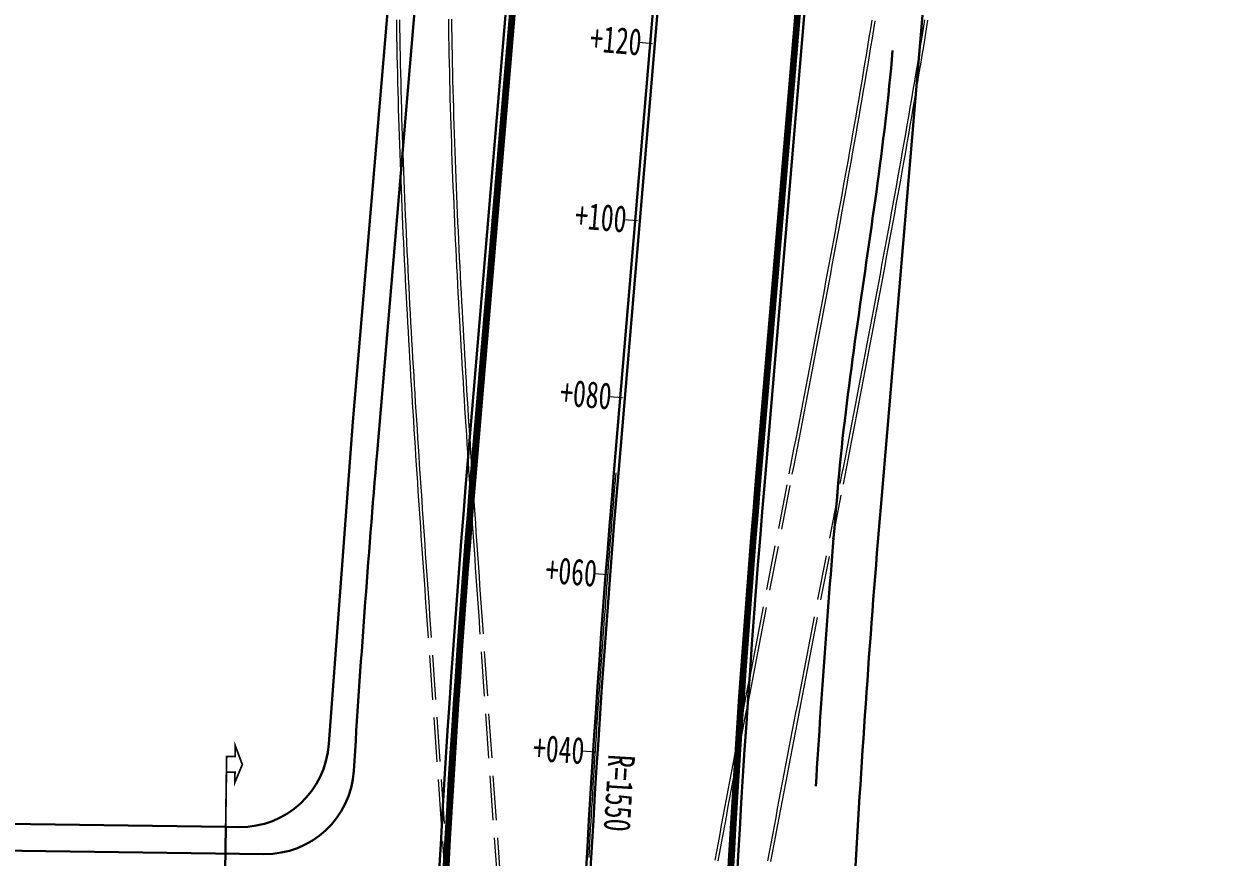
# Model space of a CAD drawing. Extents: x 0 to 531375, y 0 to 4335249.
# Drawn here: x 497911.5 to 498045.6, y 4326601.9 to 4326695.7 of the extents above; entities that cross this region are included whole.
import ezdxf

# ---------------------------------------------------------------- set-up
doc = ezdxf.new("R2010")
doc.units = 0
doc.linetypes.add('DASH', pattern=[0.35, 0.25, -0.1])
doc.linetypes.add('DASHED2', pattern=[9.524999999999999, 6.349999999999999, -3.174999999999999])
doc.layers.get('0').update_dxf_attribs({"lineweight": 15})
for name, color, linetype, lineweight in [('0-挡土墙标注', 150, 'Continuous', 15), ('1_道路中线', 7, 'Continuous', 15), ('ZHUCIBX', 7, 'Continuous', 15), ('地铁', 4, 'Continuous', 15), ('工程界面', 7, 'Continuous', 15), ('道路偏置线', 3, 'Continuous', 30)]:
    doc.layers.add(name, color=color, linetype=linetype, lineweight=lineweight)
doc.styles.add('EICAD', font='仿宋_GB2312.TTF', dxfattribs={"width": 0.7070000000000001, "height": 3})

# ---------------------------------------------------------------- blocks, each defined once
blk = doc.blocks.new('天津2000地铁')
at = {"layer": '地铁', "linetype": 'DASH', "ltscale": 20}
for p, q in [((-49.91306774382247, -542.1100955549626), (-49.92727932671551, -541.10514020361)), ((-49.5631067418144, -542.1048632171005), (-49.57731025310931, -541.1004786426201)), ((-44.06371956737712, -542.022640781477), (-44.077796238882, -541.027225529775)), ((-43.71375856536906, -542.0174084436148), (-43.7278271652176, -541.022563968785)), ((3.419700865633785, -542.1388007104396), (3.579240152088459, -541.1552848434076)), ((3.765152515668887, -542.1950430311261), (3.924757396860513, -541.2111227903515)), ((9.35431410028832, -542.0885762460529), (9.513789252436254, -541.0980507181957)), ((9.699831345060373, -542.1444141929969), (9.859372878388966, -541.1534763611853)), ((-49.89723027253058, -543.114952799864), (-49.91306774382247, -542.1100955549626)), ((-49.54727813490899, -543.1091580316423), (-49.5631067418144, -542.1048632171005)), ((-44.04803025868022, -543.0180973913521), (-44.06371956737712, -542.022640781477)), ((-44.03075184387853, -544.0135931819677), (-44.04803025868022, -543.0180973913521)), ((-43.69807812111685, -543.0123026231304), (-43.71375856536906, -542.0174084436148)), ((-43.68080932332668, -544.0072443308309), (-43.69807812111685, -543.0123026231304)), ((3.259010342473629, -543.1222005160524), (3.419700865633785, -542.1388007104396)), ((3.604397211922332, -543.178839283064), (3.765152515668887, -542.1950430311261)), ((9.193678446521515, -543.0788509165868), (9.35431410028832, -542.0885762460529)), ((9.539130096556617, -543.1350932372733), (9.699831345060373, -542.1444141929969)), ((-49.87979111645836, -544.119709700346), (-49.89723027253058, -543.114952799864)), ((-49.8607744757901, -545.124364156276), (-49.87979111645836, -544.119709700346)), ((-49.52984859584829, -544.1133608492091), (-49.54727813490899, -543.1091580316423)), ((-49.51084228517721, -545.1174695687369), (-49.52984859584829, -544.1133608492091)), ((-44.01190786127699, -545.0091260662301), (-44.03075184387853, -544.0135931819677)), ((-43.6619756706641, -545.0022314796223), (-43.68080932332668, -544.0072443308309)), ((2.934265179210342, -545.0886613978073), (3.097190979344304, -544.1054866239427)), ((3.097190979344304, -544.1054866239427), (3.259010342473629, -543.1222005160524)), ((3.279525037680286, -545.146069294773), (3.442513909365516, -544.1625139154494)), ((3.442513909365516, -544.1625139154494), (3.604397211922332, -543.178839283064)), ((8.869017098040784, -545.0586570529266), (9.031905158888547, -544.0688770646228)), ((9.031905158888547, -544.0688770646228), (9.193678446521515, -543.0788509165868)), ((9.214340028120203, -545.1156843435019), (9.377292028337251, -544.1255158316343)), ((9.377292028337251, -544.1255158316343), (9.539130096556617, -543.1350932372733)), ((-49.84020454698475, -546.1289141941816), (-49.8607744757901, -545.124364156276)), ((-49.49028336029733, -546.1214822195469), (-49.51084228517721, -545.1174695687369)), ((-43.99152185575803, -546.0046940529719), (-44.01190786127699, -545.0091260662301)), ((-43.64160066907061, -545.9972620783374), (-43.6619756706641, -545.0022314796223)), ((2.770255322451703, -546.0717273764312), (2.934265179210342, -545.0886613978073)), ((3.115453003207221, -546.1295079626142), (3.279525037680286, -545.146069294773)), ((8.70503709668992, -546.0481933979316), (8.869017098040784, -545.0586570529266)), ((9.050296955218071, -546.1056012939662), (9.214340028120203, -545.1156843435019)), ((-49.81810552306706, -547.1333579365163), (-49.84020454698475, -546.1289141941816)), ((-49.46819597593275, -547.125396923162), (-49.49028336029733, -546.1214822195469)), ((-43.96961737831589, -547.0002952795475), (-43.99152185575803, -546.0046940529719)), ((-43.9462179854745, -547.9959280034527), (-43.96961737831589, -547.0002952795475)), ((-43.61970783118159, -546.9923342671245), (-43.64160066907061, -545.9972620783374)), ((-43.59632067562779, -547.9874463006853), (-43.61970783118159, -546.9923342671245)), ((2.605183800624217, -547.0546870678663), (2.770255322451703, -546.0717273764312)), ((2.950320223055314, -547.1128324326127), (3.115453003207221, -546.1295079626142)), ((8.37389257561881, -548.0265452982857), (8.539987988770008, -547.0374885899945)), ((8.539987988770008, -547.0374885899945), (8.70503709668992, -546.0481933979316)), ((8.885185669583734, -547.0952691761777), (9.050296955218071, -546.1056012939662)), ((-49.79450159345289, -548.1376936007291), (-49.81810552306706, -547.1333579365163)), ((-49.76941694197012, -549.1419195597991), (-49.79450159345289, -548.1376936007291)), ((-49.44460428360617, -548.1292118979617), (-49.46819597593275, -547.125396923162)), ((-49.41953242989256, -549.1329255169256), (-49.44460428360617, -548.1292118979617)), ((-43.92134724039351, -548.9915905427188), (-43.9462179854745, -547.9959280034527)), ((-43.57146272837418, -548.9825964998454), (-43.59632067562779, -547.9874463006853)), ((2.271945255983155, -549.0202982341871), (2.439072988636326, -548.0375431161373)), ((2.439072988636326, -548.0375431161373), (2.605183800624217, -547.0546870678663)), ((2.616932594624813, -549.0793214179575), (2.78414909687126, -548.0960453525184)), ((2.78414909687126, -548.0960453525184), (2.950320223055314, -547.1128324326127)), ((8.206773654266726, -549.015366198495), (8.37389257561881, -548.0265452982857)), ((8.55184976250166, -549.0738684348761), (8.7190289979917, -548.0846906630321)), ((8.7190289979917, -548.0846906630321), (8.885185669583734, -547.0952691761777)), ((-49.74287574959454, -550.1460342239588), (-49.76941694197012, -549.1419195597991)), ((-49.3930045592133, -550.1365361902863), (-49.41953242989256, -549.1329255169256)), ((-43.89502871007425, -549.9872813895344), (-43.92134724039351, -548.9915905427188)), ((-43.54515751969302, -549.9777833558619), (-43.57146272837418, -548.9825964998454)), ((2.1040798809845, -550.0014623431488), (2.271945255983155, -549.0202982341871)), ((2.449009368952829, -550.0608226694167), (2.616932594624813, -549.0793214179575)), ((8.038884528854396, -550.0025985073298), (8.206773654266726, -549.015366198495)), ((8.383930630865505, -550.0612771874293), (8.55184976250166, -549.0738684348761)), ((-49.7149021900841, -551.150036198087), (-49.74287574959454, -550.1460342239588)), ((-49.36504480929579, -551.1400425238535), (-49.3930045592133, -550.1365361902863)), ((-43.86728596867761, -550.9829990463331), (-43.89502871007425, -549.9872813895344)), ((-43.83814259251813, -551.9787422241643), (-43.86728596867761, -550.9829990463331)), ((-43.5174285878311, -550.9730053711683), (-43.54515751969302, -549.9777833558619)), ((-43.48829947377089, -551.9682612577453), (-43.5174285878311, -550.9730053711683)), ((1.764931822486687, -551.9665630217642), (1.93498082034057, -550.9840589063242)), ((1.93498082034057, -550.9840589063242), (2.1040798809845, -550.0014623431488)), ((2.109748713730368, -552.0265739494934), (2.279853485058993, -551.0437484793365)), ((2.279853485058993, -551.0437484793365), (2.449009368952829, -550.0608226694167)), ((7.699279807333367, -551.9817347992212), (7.869328572705853, -550.9936354747042)), ((7.869328572705853, -550.9936354747042), (8.038422213634476, -550.005308844149)), ((8.044152311456855, -552.0414253007621), (8.214257893036118, -551.0529967751354)), ((8.214257893036118, -551.0529967751354), (8.383409377420321, -550.0643330495803)), ((-49.68552043486853, -552.1539240861312), (-49.7149021900841, -551.150036198087)), ((-49.65475464769406, -553.1576966755092), (-49.68552043486853, -552.1539240861312)), ((-49.33567731612129, -552.1434431197122), (-49.36504480929579, -551.1400425238535)), ((-49.30492620856966, -553.146736767143), (-49.33567731612129, -552.1434431197122)), ((-43.80762216489529, -552.9745096499099), (-43.83814259251813, -551.9787422241643)), ((-43.45779372577091, -552.9635497415438), (-43.48829947377089, -551.9682612577453)), ((1.59395523899002, -552.9489776575937), (1.764931822486687, -551.9665630217642)), ((1.938717428536619, -553.0093020517378), (2.109748713730368, -552.0265739494934)), ((7.528298650693613, -552.9696097811684), (7.699279807333367, -551.9817347992212)), ((7.873115388269071, -553.0296215927228), (8.044152311456855, -552.0414253007621)), ((-49.62262898759218, -554.1613528234884), (-49.65475464769406, -553.1576966755092)), ((-49.27281561150448, -554.1499223224819), (-49.30492620856966, -553.146736767143)), ((-43.77574827248463, -553.9703001780435), (-43.80762216489529, -552.9745096499099)), ((-43.42593489639694, -553.9588696779683), (-43.45779372577091, -552.9635497415438)), ((1.422073416120838, -553.9313058452681), (1.59395523899002, -552.9489776575937)), ((1.766781997226644, -553.9919358221814), (1.938717428536619, -553.0093020517378)), ((7.356407821294852, -553.9572634482756), (7.528298650693613, -552.9696097811684)), ((7.701169863983522, -554.017588683404), (7.873115388269071, -553.0296215927228)), ((-49.58916760765714, -555.1648914841934), (-49.62262898759218, -554.1613528234884)), ((-49.23936964425957, -555.1529987407848), (-49.27281561150448, -554.1499223224819)), ((-43.74254450621083, -554.9661127589643), (-43.77574827248463, -553.9703001780435)), ((-43.70803446002537, -555.9619464641436), (-43.74254450621083, -554.9661127589643)), ((-43.39274654287146, -554.9542200155555), (-43.42593489639694, -553.9588696779683)), ((-43.35825222614221, -555.9495998267083), (-43.39274654287146, -554.9542200155555)), ((1.075683412142097, -555.8957153074443), (1.249308695143554, -554.9135506767778)), ((1.249308695143554, -554.9135506767778), (1.422073416120838, -553.9313058452681)), ((1.42028813867364, -555.9569328082724), (1.593964781728573, -554.9744783556089)), ((1.593964781728573, -554.9744783556089), (1.766781997226644, -553.9919358221814)), ((7.009987947065383, -555.9319192524998), (7.183630023384466, -554.9446988888084)), ((7.183630023384466, -554.9446988888084), (7.356407821294852, -553.9572634482756)), ((7.354643900122027, -555.9928476866336), (7.528338464268018, -555.0053296629338)), ((7.528338464268018, -555.0053296629338), (7.701169863983522, -554.017588683404)), ((-49.55439465580275, -556.1683116843924), (-49.58916760765714, -555.1648914841934)), ((-49.51833427167731, -557.1716126110405), (-49.55439465580275, -556.1683116843924)), ((-49.20461242191959, -556.1559650469571), (-49.23936964425957, -555.1529987407848)), ((-49.16856805147836, -557.1588204270228), (-49.20461242191959, -556.1559650469571)), ((-43.67224173404975, -556.9578003901987), (-43.70803446002537, -555.9619464641436)), ((-43.3224755138508, -556.9450082061812), (-43.35825222614221, -555.9495998267083)), ((0.901219898601994, -556.8778029466048), (1.075683412142097, -555.8957153074443)), ((1.245774419221561, -556.9393023960292), (1.42028813867364, -555.9569328082724)), ((6.835504268470684, -556.9189277496189), (7.009987947065383, -555.9319192524998)), ((7.180108867934903, -556.9801459666342), (7.354643900122027, -555.9928476866336)), ((-49.48101059120381, -558.1747934576124), (-49.51833427167731, -557.1716126110405)), ((-49.1312606370193, -558.1615640763192), (-49.16856805147836, -557.1588204270228)), ((-43.63518992887111, -557.9536738097667), (-43.67224173404975, -556.9578003901987)), ((-43.2854399747448, -557.9404444284737), (-43.3224755138508, -556.9450082061812)), ((0.725940481235739, -557.8598168641329), (0.901219898601994, -556.8778029466048)), ((1.070445969409774, -557.9215903915464), (1.245774419221561, -556.9393023960292)), ((6.660201649821828, -557.9057276472448), (6.835504268470684, -556.9189277496189)), ((7.004756049835121, -557.9672277728096), (7.180108867934903, -556.9801459666342)), ((-49.44244774110847, -559.1778535861521), (-49.48101059120381, -558.1747934576124)), ((-49.09271427418572, -559.1641953550278), (-49.1312606370193, -558.1615640763192)), ((-43.59690265130484, -558.9495660075917), (-43.63518992887111, -557.9536738097667)), ((-43.55740350962149, -559.9454764099792), (-43.59690265130484, -558.9495660075917)), ((-43.24716918444027, -558.9359077773988), (-43.2854399747448, -557.9404444284737)), ((-43.20768672035774, -559.9313976764679), (-43.24716918444027, -558.9359077773988)), ((0.3730232199304737, -559.8236368866636), (0.5498674823320471, -558.8417603848502)), ((0.5498674823320471, -558.8417603848502), (0.725940481235739, -557.8598168641329)), ((0.7174342378857546, -559.8859349666163), (0.894325130211655, -558.9038001205771)), ((0.894325130211655, -558.9038001205771), (1.070445969409774, -557.9215903915464)), ((6.307230173435527, -559.8787149852142), (6.484102739777881, -558.8923222655429)), ((6.484102739777881, -558.8923222655429), (6.660201649821828, -557.9057276472448)), ((6.651687713165301, -559.9407553216442), (6.828608113632071, -558.9540964309126)), ((6.828608113632071, -558.9540964309126), (7.004756049835121, -557.9672277728096)), ((-49.40266984322808, -560.1807923978193), (-49.44244774110847, -559.1778535861521)), ((-49.36170101206518, -561.1836093943566), (-49.40266984322808, -560.1807923978193)), ((-49.05295305402251, -560.1667136643081), (-49.09271427418572, -559.1641953550278)), ((-49.01200106099714, -561.1691185040398), (-49.05295305402251, -560.1667136643081)), ((-43.51671611552592, -560.9414045121521), (-43.55740350962149, -559.9454764099792)), ((-43.16701616445789, -560.9269136227667), (-43.20768672035774, -559.9313976764679)), ((0.1954300078214146, -560.8054498005658), (0.3730232199304737, -559.8236368866636)), ((0.5397956238593907, -560.8679983615875), (0.7174342378857546, -559.8859349666163)), ((6.129606572620103, -560.864909235388), (6.307230173435527, -559.8787149852142)), ((6.474017488479147, -560.9272078787908), (6.651687713165301, -559.9407553216442)), ((-49.31956535455539, -562.1863041706383), (-49.36170101206518, -561.1836093943566)), ((-48.9698823725921, -562.1714094700292), (-49.01200106099714, -561.1691185040398)), ((-43.47486408427357, -561.9373498875647), (-43.51671611552592, -560.9414045121521)), ((-43.1251811022521, -561.9224551869556), (-43.16701616445789, -560.9269136227667)), ((-0.1619140286929905, -562.7688988437876), (0.0171101562445983, -561.7872026087716)), ((0.0171101562445983, -561.7872026087716), (0.1954300078214146, -560.8054498005658)), ((0.3614316154271364, -561.8499937932938), (0.5397956238593907, -560.8679983615875)), ((5.951254546176642, -561.8509084964171), (6.129606572620103, -560.864909235388)), ((6.295620065939148, -561.9134575873613), (6.474017488479147, -560.9272078787908)), ((-49.27628697146428, -563.1888763904572), (-49.31956535455539, -562.1863041706383)), ((-48.92662106064382, -563.1735862251371), (-48.9698823725921, -562.1714094700292)), ((-43.4318710329826, -562.9333122055976), (-43.47486408427357, -561.9373498875647)), ((-43.38776058336953, -563.9292911859228), (-43.4318710329826, -562.9333122055976)), ((-43.08220512216212, -562.9180220402777), (-43.1251811022521, -561.9224551869556)), ((-43.03811181755736, -563.9136138996109), (-43.08220512216212, -562.9180220402777)), ((-0.3416202440275811, -563.7505420828237), (-0.1619140286929905, -562.7688988437876)), ((0.0026167024625465, -563.8137949462979), (0.1823645353433676, -562.8319247933103)), ((0.1823645353433676, -562.8319247933103), (0.3614316154271364, -561.8499937932938)), ((5.592455586767755, -563.822336230427), (5.772196689795238, -562.8367163017392)), ((5.772196689795238, -562.8367163017392), (5.951254546176642, -561.8509084964171)), ((5.936734065879136, -563.8853626446797), (6.116518058523071, -562.899507981725)), ((6.116518058523071, -562.899507981725), (6.295620065939148, -561.9134575873613)), ((-49.23188995436067, -564.1913258358836), (-49.27628697146428, -563.1888763904572)), ((-49.18639839085518, -565.1936522964387), (-49.23188995436067, -564.1913258358836)), ((-48.8822411885485, -564.1756485495716), (-48.92662106064382, -563.1735862251371)), ((-48.83676681620999, -565.177596233785), (-48.8822411885485, -564.1756485495716)), ((-43.34255635633598, -564.9252866934984), (-43.38776058336953, -563.9292911859228)), ((-42.99292478169082, -564.9092306308447), (-43.03811181755736, -563.9136138996109)), ((-0.5219861903460697, -564.732135954313), (-0.3416202440275811, -563.7505420828237)), ((-0.1777895681443624, -564.7956078797578), (0.0026167024625465, -563.8137949462979)), ((5.412053807696793, -564.8077719099819), (5.592455586767755, -563.822336230427)), ((5.756290674791671, -564.8710252046584), (5.936734065879136, -563.8853626446797)), ((-49.13983635645128, -566.195855744183), (-49.18639839085518, -565.1936522964387)), ((-48.79022199200699, -566.1794292479752), (-48.83676681620999, -565.177596233785)), ((-43.29628198005957, -565.9212985746562), (-43.34255635633598, -564.9252866934984)), ((-42.94666761561529, -565.9048720775172), (-42.99292478169082, -564.9092306308447)), ((-0.8846080926596187, -566.6951903179288), (-0.7029895710875281, -565.713684127666)), ((-0.7029895710875281, -565.713684127666), (-0.5219861903460697, -564.732135954313)), ((-0.5404881803551689, -566.7590768262743), (-0.3588319650734775, -565.7773672677577)), ((-0.3588319650734775, -565.7773672677577), (-0.1777895681443624, -564.7956078797578)), ((5.049358443182427, -566.778105248697), (5.231013911077752, -565.7930270107462)), ((5.231013911077752, -565.7930270107462), (5.412053807696793, -564.8077719099819)), ((5.575210459122898, -565.8564993375912), (5.756290674791671, -564.8710252046584)), ((-49.09222792426589, -567.1979361120611), (-49.13983635645128, -566.195855744183)), ((-48.74263077543583, -567.1811472540721), (-48.79022199200699, -566.1794292479752)), ((-43.24896109261317, -566.9173265891149), (-43.29628198005957, -565.9212985746562)), ((-43.2006940037827, -567.9118229309097), (-43.24896109261317, -566.9173265891149)), ((-42.89936391811352, -566.9005382731556), (-42.94666761561529, -565.9048720775172)), ((-42.85111398564185, -567.8946811240166), (-42.89936391811352, -566.9005382731556)), ((-1.066819464147556, -567.6766582820563), (-0.8846080926596187, -566.6951903179288)), ((-0.7227359089883976, -567.7407403159887), (-0.5404881803551689, -566.7590768262743)), ((4.867109938641078, -567.7630103817208), (5.049358443182427, -566.778105248697)), ((5.211229787033517, -567.8268972346558), (5.393515980220399, -566.8417887613177)), ((5.393515980220399, -566.8417887613177), (5.575210459122898, -565.8564993375912)), ((-49.04352046485293, -568.201441610232), (-49.09222792426589, -567.1979361120611)), ((-48.99389176553814, -569.2032392183318), (-49.04352046485293, -568.201441610232)), ((-48.69394915684825, -568.1841239705683), (-48.74263077543583, -567.1811472540721)), ((-48.64433752815239, -569.1855803644285), (-48.69394915684825, -568.1841239705683)), ((-43.15134198049782, -568.9080917825922), (-43.2006940037827, -567.9118229309097)), ((-42.80178769346093, -568.8904339112341), (-42.85111398564185, -567.8946811240166)), ((-1.249601396790239, -568.6580918151885), (-1.066819464147556, -567.6766582820563)), ((-0.905552849115338, -568.7223615348338), (-0.7227359089883976, -567.7407403159887)), ((4.684290920384228, -568.7477462077512), (4.867109938641078, -567.7630103817208)), ((5.028374416346197, -568.8118285592645), (5.211229787033517, -567.8268972346558)), ((-48.94328893959755, -570.2049141926691), (-48.99389176553814, -569.2032392183318)), ((-48.59375167748658, -570.1869224617258), (-48.64433752815239, -569.1855803644285)), ((-43.10102289571659, -569.9042025823145), (-43.15134198049782, -568.9080917825922)), ((-42.75148558546788, -569.8862117864192), (-42.80178769346093, -568.8904339112341)), ((-1.616787801904138, -570.6208709711209), (-1.432931604213081, -569.639494754374)), ((-1.432931604213081, -569.639494754374), (-1.249601396790239, -568.6580918151885)), ((-1.272805169166531, -570.6854925490915), (-1.088916701439302, -569.7039443207905)), ((-1.088916701439302, -569.7039443207905), (-0.905552849115338, -568.7223615348338)), ((4.317031378042884, -570.7167253252118), (4.500923899991903, -569.7323165638372)), ((4.500923899991903, -569.7323165638372), (4.684290920384228, -568.7477462077512)), ((4.661046230874488, -570.7811751579866), (4.844972393242641, -569.7965865749865)), ((4.844972393242641, -569.7965865749865), (5.028374416346197, -568.8118285592645)), ((-48.89173602388473, -571.2064668126404), (-48.94328893959755, -570.2049141926691)), ((-48.54221561778103, -571.1881505427882), (-48.59375167748658, -570.1869224617258)), ((-43.04975172964622, -570.9003303954378), (-43.10102289571659, -569.9042025823145)), ((-42.99755212350283, -571.8964755544439), (-43.04975172964622, -570.9003303954378)), ((-42.70023127709282, -570.882015013136), (-42.75148558546788, -569.8862117864192)), ((-42.64804838626878, -571.8778439238667), (-42.70023127709282, -570.882015013136)), ((-1.801147706981282, -571.6022243751212), (-1.616787801904138, -570.6208709711209)), ((-1.457195957656949, -571.6670101303606), (-1.272805169166531, -570.6854925490915)), ((4.132635844114701, -571.7009764006361), (4.317031378042884, -570.7167253252118)), ((4.47661843127571, -571.765598221682), (4.661046230874488, -570.7811751579866)), ((-48.83925704733703, -572.2078974274917), (-48.89173602388473, -571.2064668126404)), ((-48.78587603103369, -573.2092064525932), (-48.83925704733703, -572.2078974274917)), ((-48.48975335492287, -572.1892649559304), (-48.54221561778103, -571.1881505427882)), ((-48.43638888740679, -573.1902661137283), (-48.48975335492287, -572.1892649559304)), ((-42.94444772059796, -572.8926384598017), (-42.99755212350283, -571.8964755544439)), ((-42.59496053383918, -572.8736989172174), (-42.64804838626878, -571.8778439238667)), ((-1.985989038017578, -572.5835589095949), (-1.801147706981282, -571.6022243751212)), ((-1.642066774249542, -572.6485010106117), (-1.457195957656949, -571.6670101303606)), ((3.947759777249302, -572.6850737361237), (4.132635844114701, -571.7009764006361)), ((4.291711485071573, -572.7498597111553), (4.47661843127571, -571.765598221682)), ((-48.73161698813783, -574.210394365713), (-48.78587603103369, -573.2092064525932)), ((-48.38214620621875, -574.191154495813), (-48.43638888740679, -573.1902661137283)), ((-42.89046216628047, -573.8888195734471), (-42.94444772059796, -572.8926384598017)), ((-42.54099134297575, -573.8695804551244), (-42.59496053383918, -572.8736989172174)), ((-2.35702685767319, -574.546187303029), (-2.171289514692034, -573.5648785494267)), ((-2.171289514692034, -573.5648785494267), (-1.985989038017578, -572.5835589095949)), ((-2.013159329711925, -574.611418608576), (-1.827395328145939, -573.6299691665918)), ((-1.827395328145939, -573.6299691665918), (-1.642066774249542, -572.6485010106117)), ((3.576655909128021, -574.6528231278063), (3.762425646069459, -573.669021308422)), ((3.762425646069459, -573.669021308422), (3.947759777249302, -572.6850737361237)), ((3.920550061913672, -574.7179139228538), (4.106347872235347, -573.7339636087418)), ((4.106347872235347, -573.7339636087418), (4.291711485071573, -572.7498597111553)), ((-48.6765039236634, -575.2114617116749), (-48.73161698813783, -574.210394365713)), ((-48.32704929512693, -575.1919306432828), (-48.38214620621875, -574.191154495813)), ((-48.27112213050714, -576.1925951596348), (-48.32704929512693, -575.1919306432828)), ((-42.83561910776189, -574.8850194234401), (-42.89046216628047, -573.8888195734471)), ((-42.77994219440735, -575.8812385965138), (-42.83561910776189, -574.8850194234401)), ((-42.48616443958598, -574.8654890656471), (-42.54099134297575, -573.8695804551244)), ((-42.43050345213851, -575.8614253327249), (-42.48616443958598, -574.8654890656471)), ((-2.543178788211662, -575.5274892067538), (-2.35702685767319, -574.546187303029)), ((-2.199336490652058, -575.5928533738479), (-2.013159329711925, -574.611418608576)), ((3.390473015140742, -575.6364832315592), (3.576655909128021, -574.6528231278063)), ((3.734340512950439, -575.7017146963626), (3.920550061913672, -574.7179139228538)), ((-48.62056083482457, -576.2124090921133), (-48.6765039236634, -575.2114617116749)), ((-48.56381171068642, -577.2132371719927), (-48.62056083482457, -576.2124090921133)), ((-48.2143886812264, -577.1931487061082), (-48.27112213050714, -576.1925951596348)), ((-42.72345507732825, -576.8774777418002), (-42.77994219440735, -575.8812385965138)), ((-42.37403201166308, -576.8573899045587), (-42.43050345213851, -575.8614253327249)), ((-2.9166372991167, -577.4900887506083), (-2.729723028140142, -576.5087883248923)), ((-2.729723028140142, -576.5087883248923), (-2.543178788211662, -575.5274892067538)), ((-2.385904523718636, -576.5742775304243), (-2.199336490652058, -575.5928533738479)), ((3.203899403160904, -576.6200056876987), (3.390473015140742, -575.6364832315592)), ((3.547741673944983, -576.6853699963539), (3.734340512950439, -575.7017146963626)), ((-48.50628053251421, -578.2139466702937), (-48.56381171068642, -577.2132371719927)), ((-48.1568729087594, -578.1935920026153), (-48.2143886812264, -577.1931487061082)), ((-42.66618140978971, -577.8737375624478), (-42.72345507732825, -576.8774777418002)), ((-42.60814484703587, -578.8700188202782), (-42.66618140978971, -577.8737375624478)), ((-42.3167737517506, -577.8533834842964), (-42.37403201166308, -576.8573899045587)), ((-42.25875230849488, -578.8494068328291), (-42.3167737517506, -577.8533834842964)), ((-3.103899322915822, -578.4713946003466), (-2.9166372991167, -577.4900887506083)), ((-2.760124059452209, -578.5371104152872), (-2.572841142071411, -577.5556951714678)), ((-2.572841142071411, -577.5556951714678), (-2.385904523718636, -576.5742775304243)), ((2.829669735278002, -578.5866540549323), (3.01695750298677, -577.6033945893868)), ((3.01695750298677, -577.6033945893868), (3.203899403160904, -576.6200056876987)), ((3.173465871775988, -578.6522605828941), (3.360775983775965, -577.6688839187844)), ((3.360775983775965, -577.6688839187844), (3.547741673944983, -576.6853699963539)), ((-48.44799127330771, -579.2145383656024), (-48.50628053251421, -578.2139466702937)), ((-48.38896789832507, -580.2150130886583), (-48.44799127330771, -579.2145383656024)), ((-48.09859876736301, -579.1939258258789), (-48.1568729087594, -578.1935920026153)), ((-48.03959020366892, -580.194151006639), (-48.09859876736301, -579.1939258258789)), ((-42.54936904605711, -579.8663223301993), (-42.60814484703587, -578.8700188202782)), ((-42.19999132060912, -579.8454607641324), (-42.25875230849488, -578.8494068328291)), ((-3.291486820729915, -579.4527100156993), (-3.103899322915822, -578.4713946003466)), ((-2.947730989661067, -579.5185274034737), (-2.760124059452209, -578.5371104152872)), ((2.642058512079529, -579.5697882268578), (2.829669735278002, -578.5866540549323)), ((2.985833757731597, -579.6355041339992), (3.173465871775988, -578.6522605828941)), ((-48.32923436473357, -581.2153717232867), (-48.38896789832507, -580.2150130886583)), ((-47.97987115709111, -581.1942684259266), (-48.03959020366892, -580.194151006639)), ((-42.48987766611389, -580.8626489620657), (-42.54936904605711, -579.8663223301993)), ((-42.14051442942582, -580.8415461461991), (-42.19999132060912, -579.8454607641324)), ((-3.667549119971226, -581.4153862129897), (-3.479377513227518, -580.4340391587466)), ((-3.479377513227518, -580.4340391587466), (-3.291486820729915, -579.4527100156993)), ((-3.323827742657159, -581.4813832947983), (-3.135639646323397, -580.4999503018335)), ((-3.135639646323397, -580.4999503018335), (-2.947730989661067, -579.5185274034737)), ((2.265955304494127, -581.5356973698363), (2.454146236763335, -580.5528012700379)), ((2.454146236763335, -580.5528012700379), (2.642058512079529, -579.5697882268578)), ((2.797902052698191, -580.6186187379061), (2.985833757731597, -579.6355041339992)), ((-48.26881462190067, -582.2156152036041), (-48.32923436473357, -581.2153717232867)), ((-47.91946555970935, -582.1942790197207), (-47.97987115709111, -581.1942684259266)), ((-42.42969436832936, -581.8589996341615), (-42.48987766611389, -580.8626489620657)), ((-42.3688428159221, -582.8553753141314), (-42.42969436832936, -581.8589996341615)), ((-42.08034527883865, -581.8376638973132), (-42.14051442942582, -580.8415461461991)), ((-42.01950751541881, -582.8338149841875), (-42.08034527883865, -581.8376638973132)), ((-3.855979359301272, -582.3967553814873), (-3.667549119971226, -581.4153862129897)), ((-3.512272991240024, -582.4628305854275), (-3.323827742657159, -581.4813832947983)), ((2.077508102578576, -582.5184807283803), (2.265955304494127, -581.5356973698363)), ((2.42122946929885, -582.584477865137), (2.609693158592563, -581.6016085799782)), ((2.609693158592563, -581.6016085799782), (2.797902052698191, -580.6186187379061)), ((-48.20773261104477, -583.2157445140183), (-48.26881462190067, -582.2156152036041)), ((-48.14601226581726, -584.2157606855034), (-48.20773261104477, -583.2157445140183)), ((-47.85839733615285, -583.1941837696357), (-47.91946555970935, -582.1942790197207)), ((-47.79669040400768, -584.1939837057142), (-47.85839733615285, -583.1941837696357)), ((-42.3073466742062, -583.8517770199104), (-42.3688428159221, -582.8553753141314)), ((-41.95802478847326, -583.8300004228948), (-42.01950751541881, -582.8338149841875)), ((-4.044645948102697, -583.3781508859248), (-3.855979359301272, -582.3967553814873)), ((-3.700953103543724, -583.4442963963376), (-3.512272991240024, -582.4628305854275)), ((1.888827010581735, -583.501155569218), (2.077508102578576, -582.5184807283803)), ((2.232533370028249, -583.5672308169304), (2.42122946929885, -582.584477865137)), ((-48.08367751183686, -585.2156647955998), (-48.14601226581726, -584.2157606855034)), ((-47.73436867346754, -585.1936799045653), (-47.79669040400768, -584.1939837057142)), ((-42.24522961053297, -584.8482058132067), (-42.3073466742062, -583.8517770199104)), ((-41.89592074992833, -584.8262212751433), (-41.95802478847326, -583.8300004228948)), ((-4.422599032055586, -585.3410378582776), (-4.23352660133969, -584.3595769610256)), ((-4.23352660133969, -584.3595769610256), (-4.044645948102697, -583.3781508859248)), ((-4.07892875856487, -585.4073005402461), (-3.889845789701212, -584.4257849641144)), ((-3.889845789701212, -584.4257849641144), (-3.700953103543724, -583.4442963963376)), ((1.510852637933567, -585.4661966580898), (1.699934400676283, -584.4837261280044)), ((1.699934400676283, -584.4837261280044), (1.888827010581735, -583.501155569218)), ((1.854533444391563, -585.5324046881868), (2.04362723842496, -584.5498716738075)), ((2.04362723842496, -584.5498716738075), (2.232533370028249, -583.5672308169304)), ((-48.02075226703891, -586.2154579646885), (-48.08367751183686, -585.2156647955998)), ((-47.67145604762482, -586.1932734856383), (-47.73436867346754, -585.1936799045653)), ((-42.18251529458211, -585.8446628004313), (-42.24522961053297, -584.8482058132067)), ((-42.11922739824514, -586.8411491308361), (-42.18251529458211, -585.8446628004313)), ((-41.83321905456251, -585.8224786473437), (-41.89592074992833, -584.8262212751433)), ((-41.76994335989002, -586.8187736859545), (-41.83321905456251, -585.8224786473437)), ((-4.611840950732585, -586.3225378422067), (-4.422599032055586, -585.3410378582776)), ((-4.268179716833401, -586.388847391121), (-4.07892875856487, -585.4073005402461)), ((1.321604080731049, -586.4485714239999), (1.510852637933567, -585.4661966580898)), ((1.665274350380059, -586.5148341264576), (1.854533444391563, -585.5324046881868)), ((-47.95726044167532, -587.2151413550599), (-48.02075226703891, -586.2154579646885)), ((-47.89322593825636, -588.2147161718458), (-47.95726044167532, -587.2151413550599)), ((-47.60797642235411, -587.1927656121552), (-47.67145604762482, -586.1932734856383)), ((-47.54395368660334, -588.192157487385), (-47.60797642235411, -587.1927656121552)), ((-42.05538959550904, -587.8376659955829), (-42.11922739824514, -586.8411491308361)), ((-41.70611732639372, -587.8151075812056), (-41.76994335989002, -586.8187736859545)), ((-4.801230065291747, -587.3040811885148), (-4.611840950732585, -586.3225378422067)), ((-4.457576369284652, -587.3704297915102), (-4.268179716833401, -586.388847391121)), ((1.132211080752313, -587.4308547005057), (1.321604080731049, -586.4485714239999)), ((1.475872312032151, -587.49716426339), (1.665274350380059, -586.5148341264576)), ((-47.82867265166713, -589.2141836564987), (-47.89322593825636, -588.2147161718458)), ((-47.47941172221908, -589.1914503518491), (-47.54395368660334, -588.192157487385)), ((-41.991025562922, -588.8342146221547), (-42.05538959550904, -587.8376659955829)), ((-41.64176461752504, -588.811481562443), (-41.70611732639372, -587.8151075812056)), ((-5.180360698548611, -589.2673151195048), (-4.990744080685544, -588.2856721822172)), ((-4.990744080685544, -588.2856721822172), (-4.801230065291747, -587.3040811885148)), ((-4.836717562924603, -589.3337183976545), (-4.647096418135333, -588.3520520292222)), ((-4.647096418135333, -588.3520520292222), (-4.457576369284652, -587.3704297915102)), ((0.7530811286414975, -589.3951639421284), (0.9426959835109301, -588.4130507754163)), ((0.9426959835109301, -588.4130507754163), (1.132211080752313, -587.4308547005057)), ((1.096728790202178, -589.46154379379), (1.286349677830003, -588.4793993877248)), ((1.286349677830003, -588.4793993877248), (1.475872312032151, -587.49716426339)), ((-47.76362446934218, -590.2135450895875), (-47.82867265166713, -589.2141836564987)), ((-47.41437440412119, -590.1906454842538), (-47.47941172221908, -589.1914503518491)), ((-41.92615897936047, -589.8307962780817), (-41.991025562922, -588.8342146221547)), ((-41.86081352620385, -590.8274122672155), (-41.92615897936047, -589.8307962780817)), ((-41.57690889958757, -589.8078968944028), (-41.64176461752504, -588.811481562443)), ((-41.51157384214457, -590.804354880005), (-41.57690889958757, -589.8078968944028)), ((-5.370057616906706, -590.2490142993627), (-5.180360698548611, -589.2673151195048)), ((-5.026417500164825, -590.315433198586), (-4.836717562924603, -589.3337183976545)), ((0.5633888500160538, -590.3771985024214), (0.7530811286414975, -589.3951639421284)), ((0.9070319851743988, -590.4436017824338), (1.096728790202178, -589.46154379379)), ((-47.69810527138178, -591.2128017861395), (-47.76362446934218, -590.2135450895875)), ((-47.63213893026114, -592.2119550947099), (-47.69810527138178, -591.2128017861395)), ((-47.34886560047743, -591.1897442005574), (-47.41437440412119, -590.1906454842538)), ((-47.28290917252889, -592.1887478474528), (-47.34886560047743, -591.1897442005574)), ((-41.79501288733445, -591.8240639250724), (-41.86081352620385, -590.8274122672155)), ((-41.44578311784425, -591.8008568556978), (-41.51157384214457, -590.804354880005)), ((-5.749600900104268, -592.212587093003), (-5.559812530293128, -591.2307740300893)), ((-5.559812530293128, -591.2307740300893), (-5.370057616906706, -590.2490142993627)), ((-5.405962544667999, -592.2790151042863), (-5.216173923225142, -591.2972007393838)), ((-5.216173923225142, -591.2972007393838), (-5.026417500164825, -590.315433198586)), ((0.3736414762097411, -591.3591587617992), (0.5633888500160538, -590.3771985024214)), ((0.7172815928352066, -591.4255776619539), (0.9070319851743988, -590.4436017824338)), ((-47.5657493112958, -593.2110063955187), (-47.63213893026114, -592.2119550947099)), ((-47.21652897493914, -593.1876578051596), (-47.28290917252889, -592.1887478474528)), ((-41.72878074942855, -592.8207526225597), (-41.79501288733445, -591.8240639250724)), ((-41.37956040253628, -592.7974041886628), (-41.44578311784425, -591.8008568556978)), ((-9.597703110601287, -612.1191821144893), (-5.749600900104268, -592.212587093003)), ((-9.254064438748172, -612.1856084885076), (-5.405962544667999, -592.2790151042863)), ((-0.0059312446392141, -593.3228838499635), (0.1838613307918422, -592.3410490304232)), ((0.1838613307918422, -592.3410490304232), (0.3736414762097411, -591.3591587617992)), ((0.3377071108552627, -593.3893118612467), (0.5274999378598296, -592.4074757406487)), ((0.5274999378598296, -592.4074757406487), (0.7172815928352066, -591.4255776619539)), ((-47.49896027258364, -594.209957100451), (-47.5657493112958, -593.2110063955187)), ((-47.14974885561969, -594.1864754855633), (-47.21652897493914, -593.1876578051596)), ((-41.66214080172358, -593.817479757592), (-41.72878074942855, -592.8207526225597)), ((-41.59511673636735, -594.8142467616126), (-41.66214080172358, -593.817479757592)), ((-41.31292937550461, -593.7939982805401), (-41.37956040253628, -592.7974041886628)), ((-41.24591371923452, -594.7906405590473), (-41.31292937550461, -593.7939982805401)), ((-3.854028167959768, -613.2294515203683), (-0.0059312446392141, -593.3228838499635)), ((-3.510389496281277, -613.2958778953179), (0.3377071108552627, -593.3893118612467)), ((-47.43179566512117, -595.2088086484), (-47.49896027258364, -594.209957100451)), ((-47.36427933280356, -596.2075625071301), (-47.43179566512117, -595.2088086484)), ((-47.08259265607921, -595.1852023256943), (-47.14974885561969, -594.1864754855633)), ((-47.01508421142352, -596.1838397923856), (-47.08259265607921, -595.1852023256943)), ((-41.52773224835982, -595.8110550902784), (-41.59511673636735, -594.8142467616126)), ((-41.17853711993666, -595.787332479842), (-41.24591371923452, -594.7906405590473)), ((-47.29643511265749, -597.2062201667577), (-47.36427933280356, -596.2075625071301)), ((-46.94724735018098, -597.182389376685), (-47.01508421142352, -596.1838397923856)), ((-41.460011035786, -596.8079062271863), (-41.52773224835982, -595.8110550902784)), ((-41.11082326731412, -596.7840755246579), (-41.17853711993666, -595.787332479842)), ((-47.22828683484112, -598.2047831434757), (-47.29643511265749, -597.2062201667577)), ((-46.87910589494276, -598.1808525929227), (-46.94724735018098, -597.182389376685)), ((-41.39197679969948, -597.8048016764224), (-41.460011035786, -596.8079062271863)), ((-41.32365324441344, -598.8017429690807), (-41.39197679969948, -597.8048016764224)), ((-41.04279585467884, -597.7808712013066), (-41.11082326731412, -596.7840755246579)), ((-40.97447857935913, -598.7777210362256), (-41.04279585467884, -597.7808712013066)), ((-47.15985832276054, -599.203252973035), (-47.22828683484112, -598.2047831434757)), ((-47.09117339336081, -600.2016312135382), (-47.15985832276054, -599.203252973035)), ((-46.8106836619554, -599.1792309787124), (-46.87910589494276, -598.1808525929227)), ((-46.74200446152825, -600.1775260884315), (-46.8106836619554, -599.1792309787124)), ((-41.25506407761713, -599.7987316539511), (-41.32365324441344, -598.8017429690807)), ((-40.90589514235035, -599.7746265791355), (-40.97447857935913, -598.7777210362256)), ((-47.0222558567184, -601.1999194389209), (-47.09117339336081, -600.2016312135382)), ((-46.6730920979171, -601.1757394978778), (-46.74200446152825, -600.1775260884315)), ((-41.18623301025945, -600.7957692993804), (-41.25506407761713, -599.7987316539511)), ((-40.8370692487224, -600.7715893974528), (-40.90589514235035, -599.7746265791355)), ((-46.95312951685628, -602.1981192417443), (-47.0222558567184, -601.1999194389209)), ((-46.60397036978976, -602.1738727986813), (-46.6730920979171, -601.1757394978778)), ((-41.11718375683994, -601.7928574914113), (-41.18623301025945, -600.7957692993804)), ((-41.04794003564164, -602.7899978300557), (-41.11718375683994, -601.7928574914113)), ((-40.76802460773615, -601.7686110772192), (-40.8370692487224, -600.7715893974528)), ((-40.69878493272699, -602.7656932193785), (-40.76802460773615, -601.7686110772192)), ((-46.8838181712199, -603.1962322294711), (-46.95312951685628, -602.1981192417443)), ((-46.81434561120113, -604.194260019809), (-46.8838181712199, -603.1962322294711)), ((-46.53466306981863, -603.1719275964423), (-46.60397036978976, -602.1738727986813)), ((-46.46519398526288, -604.1699055116623), (-46.53466306981863, -603.1719275964423)), ((-40.97852556849828, -603.7871919320896), (-41.04794003564164, -602.7899978300557)), ((-40.6293739413959, -603.7628374388441), (-40.69878493272699, -602.7656932193785)), ((-46.74473562213825, -605.1922042472288), (-46.81434561120113, -604.194260019809)), ((-46.39558689779368, -605.1678081760182), (-46.46519398526288, -604.1699055116623)), ((-40.90896408102707, -604.7844414236024), (-40.97852556849828, -603.7871919320896)), ((-40.55981535598403, -604.7600453626364), (-40.6293739413959, -603.7628374388441)), ((-46.67501198331593, -606.190066549927), (-46.74473562213825, -605.1922042472288)), ((-46.32586558384354, -606.1656372295693), (-46.39558689779368, -605.1678081760182)), ((-40.83927930309437, -605.7817479437218), (-40.90896408102707, -604.7844414236024)), ((-40.76949496835005, -606.7791131371632), (-40.83927930309437, -605.7817479437218)), ((-40.49013290321454, -605.7573186280206), (-40.55981535598403, -604.7600453626364)), ((-40.420350314409, -606.7546588815749), (-40.49013290321454, -605.7573186280206)), ((-46.60519846819807, -607.1878485800697), (-46.67501198331593, -606.190066549927)), ((-46.53531884448603, -608.1855519916862), (-46.60519846819807, -607.1878485800697)), ((-46.25605381443165, -607.1633943216875), (-46.32586558384354, -606.1656372295693)), ((-46.18617535551311, -608.1610811082646), (-46.25605381443165, -607.1633943216875)), ((-40.69963481475133, -607.7765386598184), (-40.76949496835005, -606.7791131371632)), ((-40.35049132577841, -607.7520677773281), (-40.420350314409, -606.7546588815749)), ((-46.46539687429322, -609.1831784462556), (-46.53531884448603, -608.1855519916862)), ((-46.1162539680954, -609.1586992498488), (-46.18617535551311, -608.1610811082646)), ((-40.62972258467925, -608.7740261703728), (-40.69963481475133, -607.7765386598184)), ((-40.28057967842324, -608.7495469739662), (-40.35049132577841, -607.7520677773281)), ((-46.3954554538941, -610.1807418782263), (-46.46539687429322, -609.1831784462556)), ((-46.04631264478665, -610.1562612969427), (-46.1162539680954, -609.1586992498488)), ((-40.55978278786642, -609.7715664450078), (-40.62972258467925, -608.7740261703728)), ((-38.56635765358806, -638.2018572585657), (-40.55978278786642, -609.7715664450078)), ((-40.21063997881721, -609.7470858627929), (-40.28057967842324, -608.7495469739662)), ((-38.21721475379309, -638.1773779699578), (-40.21063997881721, -609.7470858627929)), ((-44.40203183499397, -638.6110110785812), (-46.3954554538941, -610.1807418782263)), ((-44.05288893525722, -638.5865317899733), (-46.04631264478665, -610.1562612969427)), ((-9.787509561399927, -613.1010938528925), (-9.597703110601287, -612.1191821144893)), ((-9.443868991511408, -613.1675104070454), (-9.254064438748172, -612.1856084885076)), ((-10.16706064244499, -615.065199907869), (-9.977304761239793, -614.0830979766324)), ((-9.977304761239793, -614.0830979766324), (-9.787509561399927, -613.1010938528925)), ((-9.633660396269988, -614.1494948919863), (-9.443868991511408, -613.1675104070454)), ((-4.043802898901049, -614.211199151352), (-3.854028167959768, -613.2294515203683)), ((-3.700162329711019, -614.2776157101616), (-3.510389496281277, -613.2958778953179)), ((-10.35674912913236, -616.0474050668998), (-10.16706064244499, -615.065199907869)), ((-10.01309149031294, -616.1137332459913), (-9.823410586977845, -615.1315673654899)), ((-9.823410586977845, -615.1315673654899), (-9.633660396269988, -614.1494948919863)), ((-4.423195451090577, -616.1744846608489), (-4.233534673054236, -615.1928750593214)), ((-4.233534673054236, -615.1928750593214), (-4.043802898901049, -614.211199151352)), ((-4.079545398300978, -616.2408521324396), (-3.889890309656038, -615.2592719830573)), ((-3.889890309656038, -615.2592719830573), (-3.700162329711019, -614.2776157101616)), ((-10.54634213639656, -617.0297188665718), (-10.35674912913236, -616.0474050668998)), ((-10.20267502468778, -617.0959979454055), (-10.01309149031294, -616.1137332459913)), ((-4.61275719909463, -617.1560333669185), (-4.423195451090577, -616.1744846608489)), ((-4.269099564466159, -617.2223615674303), (-4.079545398300978, -616.2408521324396)), ((-10.92512932640966, -618.994693997316), (-10.73581157013541, -618.0121467113495)), ((-10.73581157013541, -618.0121467113495), (-10.54634213639656, -617.0297188665718)), ((-10.58143761818064, -619.0608454123138), (-10.39213310024934, -618.0783668700604)), ((-10.39213310024934, -618.0783668700604), (-10.20267502468778, -617.0959979454055)), ((-4.802191888622473, -618.1375265801325), (-4.61275719909463, -617.1560333669185)), ((-4.458524782967288, -618.2038056906313), (-4.269099564466159, -617.2223615674303)), ((-11.11426729109371, -619.977366104722), (-10.92512932640966, -618.994693997316)), ((-10.77056047006044, -620.0434389524162), (-10.58143761818064, -619.0608454123138)), ((-5.180568001058418, -620.1003680806608), (-4.991471495770383, -619.1189696919173)), ((-4.991471495770383, -619.1189696919173), (-4.802191888622473, -618.1375265801325)), ((-4.836876303481404, -620.1665195515378), (-4.647793034091591, -619.1851898934692)), ((-4.647793034091591, -619.1851898934692), (-4.458524782967288, -618.2038056906313)), ((-11.30319733929354, -620.9601684007793), (-11.11426729109371, -619.977366104722)), ((-10.95947353792144, -621.0261528566479), (-10.77056047006044, -620.0434389524162)), ((-5.369453388848342, -621.0817271098493), (-5.180568001058418, -620.1003680806608)), ((-5.025746581377461, -621.1478000283241), (-4.836876303481404, -620.1665195515378)), ((-11.68032113084336, -622.9261849308386), (-11.49189133505569, -621.9431062340736)), ((-11.49189133505569, -621.9431062340736), (-11.30319733929354, -620.9601684007793)), ((-11.33655779698165, -622.9919631211088), (-11.14814869326073, -622.0089924708008)), ((-11.14814869326073, -622.0089924708008), (-10.95947353792144, -621.0261528566479)), ((-5.746478765795473, -623.0443484457209), (-5.558099646877962, -622.0630521234125)), ((-5.558099646877962, -622.0630521234125), (-5.369453388848342, -621.0817271098493)), ((-5.402736144140363, -623.1102347876877), (-5.214375862211454, -622.1290366658941)), ((-5.214375862211454, -622.1290366658941), (-5.025746581377461, -621.1478000283241)), ((-11.86845856689615, -623.9094097986817), (-11.68032113084336, -622.9261849308386)), ((-11.524672698637, -623.9750701123847), (-11.33655779698165, -622.9919631211088)), ((-5.934562738693784, -624.0256213769316), (-5.746478765795473, -623.0443484457209)), ((-5.590799428813626, -624.0913996929302), (-5.402736144140363, -623.1102347876877)), ((-12.05627547105541, -624.8927861163393), (-11.86845856689615, -623.9094097986817)), ((-11.71246523619629, -624.9583187224342), (-11.524672698637, -623.9750701123847)), ((-6.122323560703079, -625.0068761948496), (-5.934562738693784, -624.0256213769316)), ((-5.778537720558232, -625.0725366557016), (-5.590799428813626, -624.0913996929302)), ((-12.43083493015729, -626.8600140856579), (-12.24374365829862, -625.8763191383333)), ((-12.24374365829862, -625.8763191383333), (-12.05627547105541, -624.8927861163393)), ((-12.08697050990304, -626.9252617713064), (-11.89990723546361, -625.9417142011225)), ((-11.89990723546361, -625.9417142011225), (-11.71246523619629, -624.9583187224342)), ((-6.496763740433379, -626.9693524511531), (-6.309733228699769, -625.9881181465463)), ((-6.309733228699769, -625.9881181465463), (-6.122323560703079, -625.0068761948496)), ((-6.152927354851271, -627.0347477104515), (-5.965923026262317, -626.0536509230733)), ((-5.965923026262317, -626.0536509230733), (-5.778537720558232, -625.0725366557016)), ((-12.61752107419306, -627.8438761495054), (-12.43083493015729, -626.8600140856579)), ((-12.27362685964908, -627.9089666185901), (-12.08697050990304, -626.9252617713064)), ((-6.683387094642966, -627.9505842933431), (-6.496763740433379, -626.9693524511531)), ((-6.339522716647478, -628.0158322015777), (-6.152927354851271, -627.0347477104515)), ((-12.98956505802925, -629.8121222136542), (-12.80377386388136, -628.8279104856773)), ((-12.80377386388136, -628.8279104856773), (-12.61752107419306, -627.8438761495054)), ((-12.45984807168133, -628.8928338978438), (-12.27362685964908, -627.9089666185901)), ((-6.869575290184003, -628.9318188242614), (-6.683387094642966, -627.9505842933431)), ((-6.525681123195682, -628.9969095448032), (-6.339522716647478, -628.0158322015777)), ((-13.17486640025163, -630.7965164100751), (-12.98956505802925, -629.8121222136542)), ((-12.8308721606736, -630.8610761743039), (-12.64560591906775, -629.8768687248229)), ((-12.64560591906775, -629.8768687248229), (-12.45984807168133, -628.8928338978438)), ((-7.240534199576358, -630.8943163678049), (-7.055300325737335, -629.9130611578003)), ((-7.055300325737335, -629.9130611578003), (-6.869575290184003, -628.9318188242614)), ((-6.896575119753831, -630.9590631937608), (-6.711374586739111, -629.9779848521575)), ((-6.711374586739111, -629.9779848521575), (-6.525681123195682, -628.9969095448032)), ((-13.35964961856371, -631.7810981143265), (-13.17486640025163, -630.7965164100751)), ((-13.01561854057945, -631.8454612819478), (-12.8308721606736, -630.8610761743039)), ((-7.425248908868525, -631.8755894862114), (-7.240534199576358, -630.8943163678049)), ((-7.081254734715912, -631.9401495987548), (-6.896575119753831, -630.9590631937608)), ((-13.72754851629724, -633.7508439626544), (-13.54388642532285, -632.765872316435)), ((-13.54388642532285, -632.765872316435), (-13.35964961856371, -631.7810981143265)), ((-13.38343861611793, -633.8147843778132), (-13.19981678790645, -632.8300290359183)), ((-13.19981678790645, -632.8300290359183), (-13.01561854057945, -631.8454612819478)), ((-7.793008815322536, -633.8382093505933), (-7.609416449442505, -632.8568855002522)), ((-7.609416449442505, -632.8568855002522), (-7.425248908868525, -631.8755894862114)), ((-7.265385443286504, -632.9212490525098), (-7.081254734715912, -631.9401495987548)), ((-13.91060757060768, -634.7360179498792), (-13.72754851629724, -633.7508439626544)), ((-13.56645572296111, -634.7997322008013), (-13.38343861611793, -633.8147843778132)), ((-7.97599799837917, -634.8195659285411), (-7.793008815322536, -633.8382093505933)), ((-7.631888183765112, -634.8835068037732), (-7.448939256486483, -633.9023664910346)), ((-7.448939256486483, -633.9023664910346), (-7.265385443286504, -632.9212490525098)), ((-14.0930352503201, -635.7213991200551), (-13.91060757060768, -634.7360179498792)), ((-13.74883978988509, -635.7848773449659), (-13.56645572296111, -634.7997322008013)), ((-8.158355987805407, -635.8009600732476), (-7.97599799837917, -634.8195659285411)), ((-7.814204233058264, -635.8646748261526), (-7.631888183765112, -634.8835068037732))]:
    blk.add_line(p, q, dxfattribs=at)
for centre, radius, start, end in [((5.328316792346412, -549.5416384968244), 2.749483876199896, 350.2913000576973, 350.3485958375176), ((5.327808129608592, -549.5415517204921), 3.099999887689032, 350.2912945303771, 350.3485903103008)]:
    blk.add_arc(centre, radius, start, end, dxfattribs=at)

msp = doc.modelspace()

# ---------------------------------------------------------------- linework, layer by layer
at = {"color": 7}
msp.add_lwpolyline([(498025.8197457764, 4326852.770417199), (498008.0415808739, 4326642.63018537)], dxfattribs=at)
msp.add_lwpolyline([(497935.6924319842, 4326605.293390888, 0.3997132237148891), (497945.8091054743, 4326614.658511866)], format="xyb", dxfattribs=at)
at = {"layer": '0-挡土墙标注', "linetype": 'DASHED2', "ltscale": 0.2, "const_width": 0.5, "flags": 128}
for points in [[(497962.2052677873, 4326646.508363253), (497969.9934453801, 4326738.565534262)], [(497994.0913601889, 4326643.810751096), (498001.8795377743, 4326735.867922035)]]:
    msp.add_lwpolyline(points, dxfattribs=at)
for points in [[(497962.2052677871, 4326646.508363253, 0.0155680224385857), (497957.0144837134, 4326549.15218128)], [(497994.0913601826, 4326643.810751023, 0.0155654926906133), (497989.0061606924, 4326548.443942727)]]:
    msp.add_lwpolyline(points, format="xyb", dxfattribs=at)
at = {"layer": '1_道路中线', "color": 3, "linetype": 'Continuous', "extrusion": (-0.08430038206289742, -0.9964403873709906, 0)}
for points, elevation in [([(131467.6990070327, 0), (131466.1990070327, 0)], -4353272.212997268), ([(131467.699007031, 0), (131466.199007031, 0)], -4353252.212997268), ([(131467.6990070295, 0), (131466.1990070295, 0)], -4353232.212997266)]:
    msp.add_lwpolyline(points, dxfattribs=dict(at, elevation=elevation))
at = {"layer": '1_道路中线', "color": 2, "flags": 128}
msp.add_lwpolyline([(497975.0960886786, 4326601.87796319), (497975.1415969239, 4326602.680201211), (497975.1875210472, 4326603.482415532), (497975.2338610364, 4326604.284605939), (497975.2806168786, 4326605.086772215), (497975.3277885618, 4326605.888914144), (497975.3753760729, 4326606.691031512), (497975.4233793992, 4326607.493124102), (497975.4717985279, 4326608.2951917), (497975.5206334459, 4326609.097234089), (497975.5698841401, 4326609.899251054), (497975.6195505974, 4326610.70124238), (497975.6696328042, 4326611.50320785), (497975.7201307471, 4326612.305147248), (497975.7710444127, 4326613.107060362), (497975.8223737872, 4326613.908946975), (497975.8741188568, 4326614.71080687), (497975.9262796076, 4326615.512639832), (497975.9788560257, 4326616.314445645), (497976.0318480967, 4326617.116224096), (497976.0852558066, 4326617.917974967), (497976.139079141, 4326618.719698044), (497976.1933180854, 4326619.52139311), (497976.2479726252, 4326620.323059952), (497976.3030427458, 4326621.124698352), (497976.3585284322, 4326621.926308095), (497976.4144296698, 4326622.727888968), (497976.4707464433, 4326623.529440753), (497976.5274787378, 4326624.330963236), (497976.5846265376, 4326625.132456198), (497976.6421898279, 4326625.933919432), (497976.700168593, 4326626.735352713), (497976.7585628174, 4326627.536755831), (497976.8173724852, 4326628.338128569), (497976.8765975806, 4326629.139470713), (497976.9362380879, 4326629.940782046), (497976.9962939911, 4326630.742062354), (497977.0567652739, 4326631.54331142), (497977.11765192, 4326632.344529031), (497977.1789539132, 4326633.14571497), (497977.2406712368, 4326633.946869022), (497977.3028038745, 4326634.747990971), (497977.3653518093, 4326635.549080604), (497977.4283150247, 4326636.350137703), (497977.4916935036, 4326637.151162055), (497977.555487229, 4326637.952153441), (497977.6196961837, 4326638.753111652), (497977.6843203506, 4326639.554036467), (497977.7493597121, 4326640.354927674), (497977.8148142509, 4326641.155785056), (497977.8806839494, 4326641.956608398), (497977.9469687898, 4326642.757397486), (497978.0136687544, 4326643.558152102), (497978.0807838253, 4326644.358872036), (497978.1483139842, 4326645.159557068)], dxfattribs=at)
at = {"layer": '1_道路中线', "color": 3, "linetype": 'Continuous', "extrusion": (-0.07689619871309421, -0.9970391038587586, 0), "elevation": -4352115.525382596}
msp.add_lwpolyline([(163801.0780210663, 0), (163799.5780210662, 0)], dxfattribs=at)
at = {"layer": '1_道路中线', "color": 3, "linetype": 'Continuous'}
msp.add_lwpolyline([(497975.8110705133, 4326613.732921625), (497974.3141480837, 4326613.828959325)], dxfattribs=at)
at = {"layer": '1_道路中线', "color": 3, "extrusion": (1, 0, 0), "elevation": 497975.1334516305}
msp.add_lwpolyline([(4326609.523531049, 0), (4326609.523531049, 0)], dxfattribs=at)
at = {"layer": 'ZHUCIBX', "color": 7}
msp.add_lwpolyline([(498025.8197457764, 4326852.770417199), (498008.0415808739, 4326642.63018537)], dxfattribs=at)
at = {"layer": '工程界面', "color": 7, "const_width": 0.2}
for points in [[(497935.2510067385, 4326611.4642479), (497934.2893110396, 4326611.477402945), (497934.3135258455, 4326613.24761954), (497935.2752215446, 4326613.234464496), (497935.2916736642, 4326614.437192088), (497936.0789548524, 4326612.338196306), (497935.2351897127, 4326610.307948734), (497935.2510067385, 4326611.4642479)], [(497934.3135258455, 4326613.24761954), (497933.821513337, 4326577.279183881)]]:
    msp.add_lwpolyline(points, dxfattribs=at)
at = {"layer": '道路偏置线', "color": 1}
msp.add_line((497945.8091054743, 4326614.658511867), (497948.5288808522, 4326650.931841866), dxfattribs=at)
at = {"layer": '道路偏置线', "color": 40}
for points in [[(497977.899203888, 4326645.180632234), (498045.0713045867, 4327439.162727347)], [(497978.397424082, 4326645.138482044), (498045.5695247804, 4327439.120577157)]]:
    msp.add_lwpolyline(points, dxfattribs=at)
at = {"layer": '道路偏置线', "color": 1}
for points in [[(497966.3070457547, 4326861.072073694), (497948.5288808522, 4326650.931841866)], [(498025.8197457764, 4326852.770417199), (498008.0415808739, 4326642.63018537)], [(497788.6306798676, 4326607.305049305), (497934.2049981673, 4326605.313737501)], [(497933.9314433552, 4326585.315585917), (497934.2049981673, 4326605.313737502)], [(497934.2049981673, 4326605.313737501), (497935.6924319842, 4326605.293390888)]]:
    msp.add_lwpolyline(points, dxfattribs=at)
at = {"layer": '道路偏置线'}
for points in [[(497961.4579374967, 4326646.571588539), (497977.979634679, 4326841.85998368)], [(497994.8386904793, 4326643.747525808), (498003.5626023124, 4326746.865185119)]]:
    msp.add_lwpolyline(points, dxfattribs=at)
at = {"layer": '道路偏置线', "color": 190}
for points in [[(497961.9561576904, 4326646.52943835), (497970.6800695238, 4326749.647097658)], [(497962.4543778843, 4326646.487288158), (497971.1782897174, 4326749.604947467)], [(497993.8422500918, 4326643.83182619), (498002.5661619251, 4326746.9494855)], [(497994.3404702856, 4326643.789675999), (498003.0643821187, 4326746.907335308)]]:
    msp.add_lwpolyline(points, dxfattribs=at)
at = {"layer": '道路偏置线', "color": 5}
for points in [[(497951.2444235261, 4326647.435667457), (497956.9468743004, 4326714.839303281)], [(497788.5896466919, 4326604.305329938), (497938.5080128665, 4326602.254595883)]]:
    msp.add_lwpolyline(points, dxfattribs=at)
at = {"layer": '道路偏置线', "color": 5, "flags": 128}
msp.add_lwpolyline([(498009.2672260373, 4326692.705495572), (498009.1805660345, 4326691.709254218), (498009.0893144343, 4326690.713401322), (498008.9936625534, 4326689.717920695), (498008.8938017083, 4326688.722796153), (498008.7899232157, 4326687.728011511), (498008.6822183919, 4326686.733550582), (498008.5708785535, 4326685.73939718), (498008.4560950172, 4326684.745535122), (498008.3380590994, 4326683.751948219), (498008.2169621169, 4326682.758620287), (498008.0929953859, 4326681.76553514), (498007.9663502232, 4326680.772676594), (498007.8372179453, 4326679.780028459), (498007.7057898687, 4326678.787574553), (498007.5722573101, 4326677.795298691), (498007.4368115859, 4326676.803184683), (498007.2996440128, 4326675.811216349), (498007.1609459071, 4326674.819377498), (498007.0209085855, 4326673.827651949), (498006.8797233648, 4326672.836023512), (498006.7375815611, 4326671.844476004), (498006.5946744914, 4326670.852993238), (498006.4511934718, 4326669.861559032), (498006.3073298193, 4326668.870157193), (498006.1632748501, 4326667.878771544), (498006.019219881, 4326666.887385892), (498005.8753562284, 4326665.895984055), (498005.7318752089, 4326664.904549846), (498005.5889681391, 4326663.913067082), (498005.4468263355, 4326662.921519575), (498005.3056411147, 4326661.929891136), (498005.1656037932, 4326660.938165588), (498005.0269056875, 4326659.946326737), (498004.8897381144, 4326658.954358404), (498004.7542923903, 4326657.962244396), (498004.6207598316, 4326656.969968533), (498004.489331755, 4326655.977514628), (498004.3601994771, 4326654.984866493), (498004.2335543144, 4326653.992007947), (498004.1095875835, 4326652.998922798), (498003.988490601, 4326652.005594866), (498003.8704546831, 4326651.012007964), (498003.7556711468, 4326650.018145905), (498003.6443313085, 4326649.023992504), (498003.5366264846, 4326648.029531575), (498003.4327479918, 4326647.034746932), (498003.3328871468, 4326646.039622392), (498003.237235266, 4326645.044141764), (498003.1459836658, 4326644.048288867), (498003.059323663, 4326643.052047513)], dxfattribs=at)
at = {"layer": '道路偏置线', "color": 5}
for points in [[(497951.2444235261, 4326647.435667458, 0.0056903647423894), (497948.6257990937, 4326611.637657315)], [(498003.0593236689, 4326643.052047584, 0.0054511633954147), (498000.6172221152, 4326609.88527355)], [(497938.5080128665, 4326602.254595883, 0.4002348125946586), (497948.6257990936, 4326611.637657315)]]:
    msp.add_lwpolyline(points, format="xyb", dxfattribs=at)
at = {"layer": '道路偏置线'}
for points in [[(497961.4579374967, 4326646.571588541, 0.0155680224385857), (497956.2646674152, 4326549.168780042)], [(497994.8386904731, 4326643.747525737, 0.0155654926906133), (497989.7559768226, 4326548.42733638)]]:
    msp.add_lwpolyline(points, format="xyb", dxfattribs=at)
at = {"layer": '道路偏置线', "color": 190}
for points in [[(497961.9561576903, 4326646.529438348, 0.0155680224385857), (497956.7645449472, 4326549.1577142)], [(497962.454377884, 4326646.487288158, 0.0155680224385857), (497957.2644224796, 4326549.146648359)], [(497993.8422500858, 4326643.831826119, 0.0155654926906133), (497988.7562219822, 4326548.449478178)], [(497994.3404702794, 4326643.789675927, 0.0155654926906133), (497989.2560994025, 4326548.438407279)]]:
    msp.add_lwpolyline(points, format="xyb", dxfattribs=at)
at = {"layer": '道路偏置线', "color": 40}
for points in [[(497977.899203888, 4326645.180632233, 0.0155655134931482), (497972.7601416808, 4326548.803617985)], [(497978.3974240817, 4326645.138482042, 0.0155655126837892), (497973.260019213, 4326548.792552143)]]:
    msp.add_lwpolyline(points, format="xyb", dxfattribs=at)
at = {"layer": '道路偏置线', "color": 1}
for points in [[(498008.0415808739, 4326642.63018537, 0.0068788010654632), (498005.0896631712, 4326600.913331325, 0.0068788010654632)], [(497935.6924319842, 4326605.293390888, 0.3997132237148891), (497945.8091054743, 4326614.658511866)]]:
    msp.add_lwpolyline(points, format="xyb", dxfattribs=at)

# ---------------------------------------------------------------- block references
at = {"layer": '地铁', "color": 1}
msp.add_blockref('天津2000地铁', (498003.3843082828, 4327237.285216006), dxfattribs=at)

# ---------------------------------------------------------------- texts
at = {"layer": '1_道路中线', "color": 3, "linetype": 'Continuous', "char_height": 3, "attachment_point": 1, "style": 'EICAD'}
for s, insert, width, rotation in [('\\f仿宋_GB2312|b0|i0|c134|p49;\\W0.7070000000;\\T1.0000000000;\\o\\l+120', (497975.3786762863, 4326695.631702404), 7.073821621621621, 355.16420467614836), ('\\f仿宋_GB2312|b0|i0|c134|p49;\\W0.7070000000;\\T1.0000000000;\\o\\l+100', (497973.6926686434, 4326675.702894655), 7.360443243243243, 355.16420467614836), ('\\f仿宋_GB2312|b0|i0|c134|p49;\\W0.7070000000;\\T1.0000000000;\\o\\l+080', (497972.0066610004, 4326655.774086908), 7.452162162162162, 355.16420467614836), ('\\f仿宋_GB2312|b0|i0|c134|p49;\\W0.7070000000;\\T1.0000000000;\\o\\l+060', (497970.3474285286, 4326635.790783964), 7.073821621621621, 355.58981881273996), ('\\f仿宋_GB2312|b0|i0|c134|p49;\\W0.7070000000;\\T1.0000000000;\\o\\l+040', (497968.9115722682, 4326615.751778008), 7.073821621621621, 356.32911919355394)]:
    msp.add_mtext(s, dxfattribs=dict(at, insert=insert, width=width, rotation=rotation))
at = {"layer": '1_道路中线', "color": 3, "insert": (497980.2897240681, 4326613.342018033), "char_height": 3, "width": 9.974432432432431, "attachment_point": 1, "rotation": 266.48596231559856, "style": 'EICAD'}
msp.add_mtext('\\f仿宋_GB2312|b0|i0|c134|p49;\\W0.7070000000;\\T1.0000000000;\\o\\lR=1550', dxfattribs=at)

doc.saveas('drawing.dxf')
